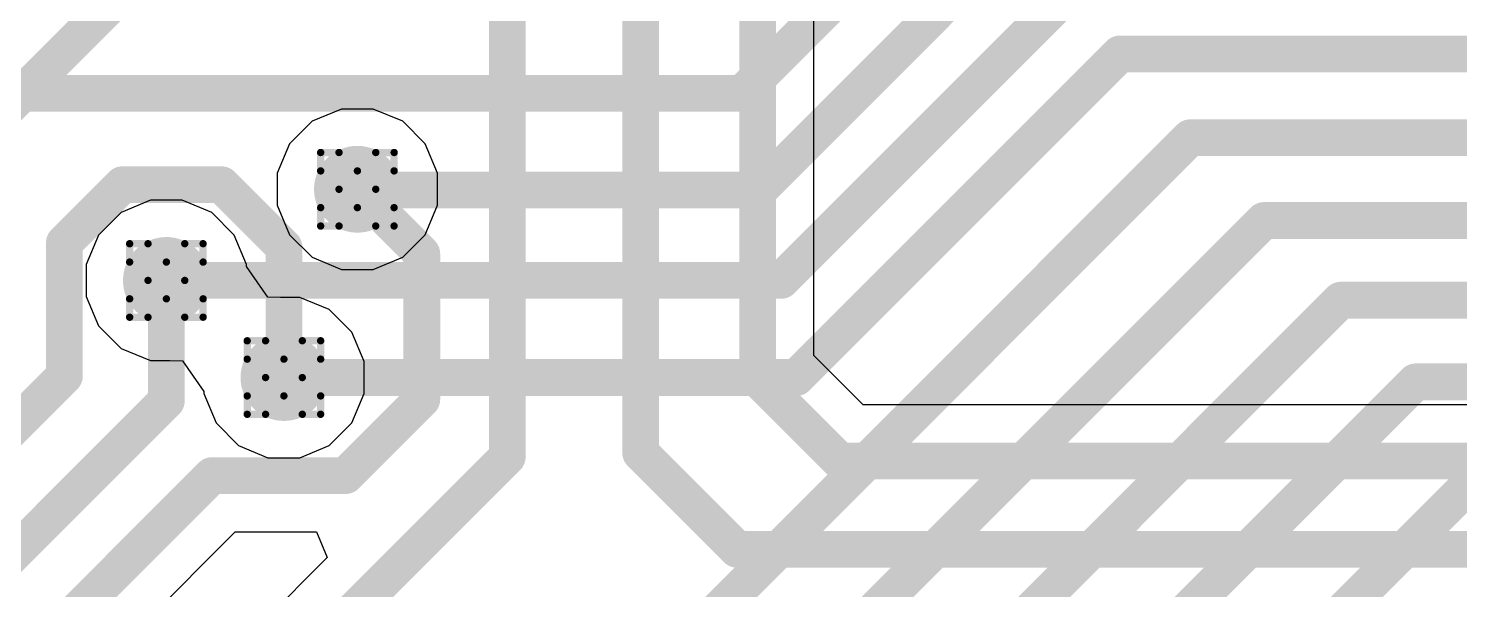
# Model space of a CAD drawing. Header units: inches. Extents: x -11 to 5379, y 0 to 5429.
# Drawn here: x 172.78 to 182.68, y 56.32 to 60.2 of the extents above; entities that cross this region are included whole.
import ezdxf

# ---------------------------------------------------------------- set-up
doc = ezdxf.new("R2010")
doc.units = ezdxf.units.IN
for name, color, linetype in [('Bottom Layer', 5, 'Continuous'), ('Drill Drawing', 1, 'Continuous'), ('GND', 16, 'Continuous'), ('PWR', 76, 'Continuous'), ('Top Layer', 1, 'Continuous'), ('Via Holes', 16, 'Continuous')]:
    doc.layers.add(name, color=color, linetype=linetype)

msp = doc.modelspace()

# ---------------------------------------------------------------- hatches: boundary and pattern name
at = {"layer": 'Bottom Layer'}
h = msp.add_hatch(color=5, dxfattribs=at)
edge = h.paths.add_edge_path()
edge.add_arc((175.0568, 59.0862), 0.3, 0, 360)
h = msp.add_hatch(color=5, dxfattribs=at)
edge = h.paths.add_edge_path()
edge.add_arc((173.736, 58.456), 0.3, 0, 360)
h = msp.add_hatch(color=5, dxfattribs=at)
edge = h.paths.add_edge_path()
edge.add_arc((174.5488, 57.785), 0.3, 0, 360)
at = {"layer": 'GND'}
h = msp.add_hatch(color=16, dxfattribs=at)
edge = h.paths.add_edge_path()
edge.add_arc((175.0568, 59.0862), 0.3, 0, 360)
h = msp.add_hatch(color=16, dxfattribs=at)
edge = h.paths.add_edge_path()
edge.add_arc((173.736, 58.456), 0.3, 0, 360)
h = msp.add_hatch(color=16, dxfattribs=at)
edge = h.paths.add_edge_path()
edge.add_arc((174.5488, 57.785), 0.3, 0, 360)
at = {"layer": 'PWR'}
h = msp.add_hatch(color=76, dxfattribs=at)
edge = h.paths.add_edge_path()
edge.add_arc((175.0568, 59.0862), 0.3, 0, 360)
h = msp.add_hatch(color=76, dxfattribs=at)
edge = h.paths.add_edge_path()
edge.add_arc((173.736, 58.456), 0.3, 0, 360)
h = msp.add_hatch(color=76, dxfattribs=at)
edge = h.paths.add_edge_path()
edge.add_arc((174.5488, 57.785), 0.3, 0, 360)
at = {"layer": 'Top Layer'}
h = msp.add_hatch(color=1, dxfattribs=at)
edge = h.paths.add_edge_path()
edge.add_arc((175.0568, 59.0862), 0.3, 0, 360)
h = msp.add_hatch(color=1, dxfattribs=at)
edge = h.paths.add_edge_path()
edge.add_arc((173.736, 58.456), 0.3, 0, 360)
h = msp.add_hatch(color=1, dxfattribs=at)
edge = h.paths.add_edge_path()
edge.add_arc((174.5488, 57.785), 0.3, 0, 360)
at = {"layer": 'Via Holes'}
h = msp.add_hatch(color=7, dxfattribs=at)
edge = h.paths.add_edge_path()
edge.add_arc((175.0568, 59.0862), 0.15, 0, 360)
h = msp.add_hatch(color=7, dxfattribs=at)
edge = h.paths.add_edge_path()
edge.add_arc((173.736, 58.456), 0.15, 0, 360)
h = msp.add_hatch(color=7, dxfattribs=at)
edge = h.paths.add_edge_path()
edge.add_arc((174.5488, 57.785), 0.15, 0, 360)

# ---------------------------------------------------------------- linework, layer by layer
at = {"layer": 'Bottom Layer'}
for p, q in [((178.2123, 57.938), (178.2123, 60.4268)), ((178.5543, 57.5959), (178.2123, 57.938)), ((184.3115, 57.5959), (178.5543, 57.5959)), ((169.6619, 52.1684), (174.2125, 56.719)), ((174.2125, 56.719), (174.7748, 56.719)), ((174.7748, 56.719), (174.8484, 56.5412)), ((174.8484, 56.5412), (168.9662, 50.659))]:
    msp.add_line(p, q, dxfattribs=at)
for points in [[(169.8397, 56.8499, 0.254, 0.254, 0), (174.879, 61.8892, 0.254, 0.254, 0)], [(176.0932, 57.2365, 0.254, 0.254, 0), (176.0932, 61.4778, 0.254, 0.254, 0)], [(177.0159, 57.2642, 0.254, 0.254, 0), (177.0159, 61.1779, 0.254, 0.254, 0)], [(177.8238, 57.7771, 0.254, 0.254, 0), (177.8238, 60.8218, 0.254, 0.254, 0)], [(173.0309, 58.7169, 0.254, 0.254, 0), (173.4316, 59.1176, 0.254, 0.254, 0)], [(173.4316, 59.1176, 0.254, 0.254, 0), (174.1178, 59.1176, 0.254, 0.254, 0)], [(174.1178, 59.1176, 0.254, 0.254, 0), (174.5488, 58.6866, 0.254, 0.254, 0)], [(175.0568, 59.0862, 0.254, 0.254, 0), (175.5022, 58.6407, 0.254, 0.254, 0)], [(173.0309, 57.7952, 0.254, 0.254, 0), (173.0309, 58.7169, 0.254, 0.254, 0)], [(174.5488, 57.785, 0.254, 0.254, 0), (174.5488, 58.6866, 0.254, 0.254, 0)], [(175.5022, 57.6335, 0.254, 0.254, 0), (175.5022, 58.6407, 0.254, 0.254, 0)], [(173.736, 57.6238, 0.254, 0.254, 0), (173.736, 58.456, 0.254, 0.254, 0)], [(168.8139, 53.5783, 0.254, 0.254, 0), (173.0309, 57.7952, 0.254, 0.254, 0)], [(177.8238, 57.7771, 0.254, 0.254, 0), (178.3934, 57.2075, 0.254, 0.254, 0)], [(169.1333, 53.0212, 0.254, 0.254, 0), (173.736, 57.6238, 0.254, 0.254, 0)], [(174.9761, 57.1075, 0.254, 0.254, 0), (175.5022, 57.6335, 0.254, 0.254, 0)], [(177.0159, 57.2642, 0.254, 0.254, 0), (177.6826, 56.5975, 0.254, 0.254, 0)], [(157.8845, 39.0279, 0.254, 0.254, 0), (176.0932, 57.2365, 0.254, 0.254, 0)], [(178.3934, 57.2075, 0.254, 0.254, 0), (184.3115, 57.2075, 0.254, 0.254, 0)], [(169.3872, 52.4431, 0.254, 0.254, 0), (174.0516, 57.1075, 0.254, 0.254, 0)], [(174.0516, 57.1075, 0.254, 0.254, 0), (174.9761, 57.1075, 0.254, 0.254, 0)], [(177.6826, 56.5975, 0.254, 0.254, 0), (184.0607, 56.5975, 0.254, 0.254, 0)]]:
    msp.add_lwpolyline(points, format="xyseb", dxfattribs=at)
for points in [[(173.3681, 59.1176, 0.127, 0.127, 1), (173.4951, 59.1176, 0.127, 0.127, 1)], [(173.3681, 59.1176, 0.127, 0.127, 1), (173.4951, 59.1176, 0.127, 0.127, 1)], [(174.0543, 59.1176, 0.127, 0.127, 1), (174.1813, 59.1176, 0.127, 0.127, 1)], [(174.0543, 59.1176, 0.127, 0.127, 1), (174.1813, 59.1176, 0.127, 0.127, 1)], [(174.9933, 59.0862, 0.127, 0.127, 1), (175.1203, 59.0862, 0.127, 0.127, 1)], [(172.9674, 58.7169, 0.127, 0.127, 1), (173.0944, 58.7169, 0.127, 0.127, 1)], [(172.9674, 58.7169, 0.127, 0.127, 1), (173.0944, 58.7169, 0.127, 0.127, 1)], [(174.4853, 58.6866, 0.127, 0.127, 1), (174.6123, 58.6866, 0.127, 0.127, 1)], [(174.4853, 58.6866, 0.127, 0.127, 1), (174.6123, 58.6866, 0.127, 0.127, 1)], [(175.4387, 58.6407, 0.127, 0.127, 1), (175.5657, 58.6407, 0.127, 0.127, 1)], [(175.4387, 58.6407, 0.127, 0.127, 1), (175.5657, 58.6407, 0.127, 0.127, 1)], [(173.6725, 58.456, 0.127, 0.127, 1), (173.7995, 58.456, 0.127, 0.127, 1)], [(172.9674, 57.7952, 0.127, 0.127, 1), (173.0944, 57.7952, 0.127, 0.127, 1)], [(172.9674, 57.7952, 0.127, 0.127, 1), (173.0944, 57.7952, 0.127, 0.127, 1)], [(174.4853, 57.785, 0.127, 0.127, 1), (174.6123, 57.785, 0.127, 0.127, 1)], [(177.7603, 57.7771, 0.127, 0.127, 1), (177.8873, 57.7771, 0.127, 0.127, 1)], [(177.7603, 57.7771, 0.127, 0.127, 1), (177.8873, 57.7771, 0.127, 0.127, 1)], [(173.6725, 57.6238, 0.127, 0.127, 1), (173.7995, 57.6238, 0.127, 0.127, 1)], [(173.6725, 57.6238, 0.127, 0.127, 1), (173.7995, 57.6238, 0.127, 0.127, 1)], [(175.4387, 57.6335, 0.127, 0.127, 1), (175.5657, 57.6335, 0.127, 0.127, 1)], [(175.4387, 57.6335, 0.127, 0.127, 1), (175.5657, 57.6335, 0.127, 0.127, 1)], [(176.9524, 57.2642, 0.127, 0.127, 1), (177.0794, 57.2642, 0.127, 0.127, 1)], [(176.9524, 57.2642, 0.127, 0.127, 1), (177.0794, 57.2642, 0.127, 0.127, 1)], [(176.0297, 57.2365, 0.127, 0.127, 1), (176.1567, 57.2365, 0.127, 0.127, 1)], [(176.0297, 57.2365, 0.127, 0.127, 1), (176.1567, 57.2365, 0.127, 0.127, 1)], [(178.3299, 57.2075, 0.127, 0.127, 1), (178.4569, 57.2075, 0.127, 0.127, 1)], [(178.3299, 57.2075, 0.127, 0.127, 1), (178.4569, 57.2075, 0.127, 0.127, 1)], [(173.9881, 57.1075, 0.127, 0.127, 1), (174.1151, 57.1075, 0.127, 0.127, 1)], [(173.9881, 57.1075, 0.127, 0.127, 1), (174.1151, 57.1075, 0.127, 0.127, 1)], [(174.9126, 57.1075, 0.127, 0.127, 1), (175.0396, 57.1075, 0.127, 0.127, 1)], [(174.9126, 57.1075, 0.127, 0.127, 1), (175.0396, 57.1075, 0.127, 0.127, 1)], [(177.6191, 56.5975, 0.127, 0.127, 1), (177.7461, 56.5975, 0.127, 0.127, 1)], [(177.6191, 56.5975, 0.127, 0.127, 1), (177.7461, 56.5975, 0.127, 0.127, 1)]]:
    msp.add_lwpolyline(points, format="xyseb", close=True, dxfattribs=at)
at = {"layer": 'Drill Drawing'}
for points in [[(174.8028, 59.2132, 0.0508, 0.0508, 0), (174.8028, 59.3402, 0.0508, 0.0508, 0)], [(174.8028, 59.3402, 0.0508, 0.0508, 0), (174.9298, 59.3402, 0.0508, 0.0508, 0)], [(174.9298, 59.3402, 0.0508, 0.0508, 0), (175.0568, 59.2132, 0.0508, 0.0508, 0)], [(175.0568, 59.2132, 0.0508, 0.0508, 0), (175.1838, 59.3402, 0.0508, 0.0508, 0)], [(175.1838, 59.3402, 0.0508, 0.0508, 0), (175.3108, 59.3402, 0.0508, 0.0508, 0)], [(175.3108, 59.2132, 0.0508, 0.0508, 0), (175.3108, 59.3402, 0.0508, 0.0508, 0)], [(174.8028, 59.2132, 0.0508, 0.0508, 0), (174.9298, 59.0862, 0.0508, 0.0508, 0)], [(175.1838, 59.0862, 0.0508, 0.0508, 0), (175.3108, 59.2132, 0.0508, 0.0508, 0)], [(174.8028, 58.9592, 0.0508, 0.0508, 0), (174.9298, 59.0862, 0.0508, 0.0508, 0)], [(175.1838, 59.0862, 0.0508, 0.0508, 0), (175.3108, 58.9592, 0.0508, 0.0508, 0)], [(174.8028, 58.8322, 0.0508, 0.0508, 0), (174.8028, 58.9592, 0.0508, 0.0508, 0)], [(174.9298, 58.8322, 0.0508, 0.0508, 0), (175.0568, 58.9592, 0.0508, 0.0508, 0)], [(175.0568, 58.9592, 0.0508, 0.0508, 0), (175.1838, 58.8322, 0.0508, 0.0508, 0)], [(175.3108, 58.8322, 0.0508, 0.0508, 0), (175.3108, 58.9592, 0.0508, 0.0508, 0)], [(174.8028, 58.8322, 0.0508, 0.0508, 0), (174.9298, 58.8322, 0.0508, 0.0508, 0)], [(175.1838, 58.8322, 0.0508, 0.0508, 0), (175.3108, 58.8322, 0.0508, 0.0508, 0)], [(173.482, 58.583, 0.0508, 0.0508, 0), (173.482, 58.71, 0.0508, 0.0508, 0)], [(173.482, 58.71, 0.0508, 0.0508, 0), (173.609, 58.71, 0.0508, 0.0508, 0)], [(173.609, 58.71, 0.0508, 0.0508, 0), (173.736, 58.583, 0.0508, 0.0508, 0)], [(173.736, 58.583, 0.0508, 0.0508, 0), (173.863, 58.71, 0.0508, 0.0508, 0)], [(173.863, 58.71, 0.0508, 0.0508, 0), (173.99, 58.71, 0.0508, 0.0508, 0)], [(173.99, 58.583, 0.0508, 0.0508, 0), (173.99, 58.71, 0.0508, 0.0508, 0)], [(173.482, 58.583, 0.0508, 0.0508, 0), (173.609, 58.456, 0.0508, 0.0508, 0)], [(173.863, 58.456, 0.0508, 0.0508, 0), (173.99, 58.583, 0.0508, 0.0508, 0)], [(173.482, 58.329, 0.0508, 0.0508, 0), (173.609, 58.456, 0.0508, 0.0508, 0)], [(173.863, 58.456, 0.0508, 0.0508, 0), (173.99, 58.329, 0.0508, 0.0508, 0)], [(173.482, 58.202, 0.0508, 0.0508, 0), (173.482, 58.329, 0.0508, 0.0508, 0)], [(173.609, 58.202, 0.0508, 0.0508, 0), (173.736, 58.329, 0.0508, 0.0508, 0)], [(173.736, 58.329, 0.0508, 0.0508, 0), (173.863, 58.202, 0.0508, 0.0508, 0)], [(173.99, 58.202, 0.0508, 0.0508, 0), (173.99, 58.329, 0.0508, 0.0508, 0)], [(173.482, 58.202, 0.0508, 0.0508, 0), (173.609, 58.202, 0.0508, 0.0508, 0)], [(173.863, 58.202, 0.0508, 0.0508, 0), (173.99, 58.202, 0.0508, 0.0508, 0)], [(174.2948, 57.912, 0.0508, 0.0508, 0), (174.2948, 58.039, 0.0508, 0.0508, 0)], [(174.2948, 58.039, 0.0508, 0.0508, 0), (174.4218, 58.039, 0.0508, 0.0508, 0)], [(174.4218, 58.039, 0.0508, 0.0508, 0), (174.5488, 57.912, 0.0508, 0.0508, 0)], [(174.5488, 57.912, 0.0508, 0.0508, 0), (174.6758, 58.039, 0.0508, 0.0508, 0)], [(174.6758, 58.039, 0.0508, 0.0508, 0), (174.8028, 58.039, 0.0508, 0.0508, 0)], [(174.8028, 57.912, 0.0508, 0.0508, 0), (174.8028, 58.039, 0.0508, 0.0508, 0)], [(174.2948, 57.912, 0.0508, 0.0508, 0), (174.4218, 57.785, 0.0508, 0.0508, 0)], [(174.6758, 57.785, 0.0508, 0.0508, 0), (174.8028, 57.912, 0.0508, 0.0508, 0)], [(174.2948, 57.658, 0.0508, 0.0508, 0), (174.4218, 57.785, 0.0508, 0.0508, 0)], [(174.6758, 57.785, 0.0508, 0.0508, 0), (174.8028, 57.658, 0.0508, 0.0508, 0)], [(174.2948, 57.531, 0.0508, 0.0508, 0), (174.2948, 57.658, 0.0508, 0.0508, 0)], [(174.4218, 57.531, 0.0508, 0.0508, 0), (174.5488, 57.658, 0.0508, 0.0508, 0)], [(174.5488, 57.658, 0.0508, 0.0508, 0), (174.6758, 57.531, 0.0508, 0.0508, 0)], [(174.8028, 57.531, 0.0508, 0.0508, 0), (174.8028, 57.658, 0.0508, 0.0508, 0)], [(174.2948, 57.531, 0.0508, 0.0508, 0), (174.4218, 57.531, 0.0508, 0.0508, 0)], [(174.6758, 57.531, 0.0508, 0.0508, 0), (174.8028, 57.531, 0.0508, 0.0508, 0)]]:
    msp.add_lwpolyline(points, format="xyseb", dxfattribs=at)
for points in [[(174.7901, 59.3402, 0.0254, 0.0254, 1), (174.8155, 59.3402, 0.0254, 0.0254, 1)], [(174.7901, 59.3402, 0.0254, 0.0254, 1), (174.8155, 59.3402, 0.0254, 0.0254, 1)], [(174.9171, 59.3402, 0.0254, 0.0254, 1), (174.9425, 59.3402, 0.0254, 0.0254, 1)], [(174.9171, 59.3402, 0.0254, 0.0254, 1), (174.9425, 59.3402, 0.0254, 0.0254, 1)], [(175.1711, 59.3402, 0.0254, 0.0254, 1), (175.1965, 59.3402, 0.0254, 0.0254, 1)], [(175.1711, 59.3402, 0.0254, 0.0254, 1), (175.1965, 59.3402, 0.0254, 0.0254, 1)], [(175.2981, 59.3402, 0.0254, 0.0254, 1), (175.3235, 59.3402, 0.0254, 0.0254, 1)], [(175.2981, 59.3402, 0.0254, 0.0254, 1), (175.3235, 59.3402, 0.0254, 0.0254, 1)], [(174.7901, 59.2132, 0.0254, 0.0254, 1), (174.8155, 59.2132, 0.0254, 0.0254, 1)], [(174.7901, 59.2132, 0.0254, 0.0254, 1), (174.8155, 59.2132, 0.0254, 0.0254, 1)], [(175.0441, 59.2132, 0.0254, 0.0254, 1), (175.0695, 59.2132, 0.0254, 0.0254, 1)], [(175.0441, 59.2132, 0.0254, 0.0254, 1), (175.0695, 59.2132, 0.0254, 0.0254, 1)], [(175.2981, 59.2132, 0.0254, 0.0254, 1), (175.3235, 59.2132, 0.0254, 0.0254, 1)], [(175.2981, 59.2132, 0.0254, 0.0254, 1), (175.3235, 59.2132, 0.0254, 0.0254, 1)], [(174.9171, 59.0862, 0.0254, 0.0254, 1), (174.9425, 59.0862, 0.0254, 0.0254, 1)], [(174.9171, 59.0862, 0.0254, 0.0254, 1), (174.9425, 59.0862, 0.0254, 0.0254, 1)], [(175.1711, 59.0862, 0.0254, 0.0254, 1), (175.1965, 59.0862, 0.0254, 0.0254, 1)], [(175.1711, 59.0862, 0.0254, 0.0254, 1), (175.1965, 59.0862, 0.0254, 0.0254, 1)], [(174.7901, 58.9592, 0.0254, 0.0254, 1), (174.8155, 58.9592, 0.0254, 0.0254, 1)], [(174.7901, 58.9592, 0.0254, 0.0254, 1), (174.8155, 58.9592, 0.0254, 0.0254, 1)], [(175.0441, 58.9592, 0.0254, 0.0254, 1), (175.0695, 58.9592, 0.0254, 0.0254, 1)], [(175.0441, 58.9592, 0.0254, 0.0254, 1), (175.0695, 58.9592, 0.0254, 0.0254, 1)], [(175.2981, 58.9592, 0.0254, 0.0254, 1), (175.3235, 58.9592, 0.0254, 0.0254, 1)], [(175.2981, 58.9592, 0.0254, 0.0254, 1), (175.3235, 58.9592, 0.0254, 0.0254, 1)], [(174.7901, 58.8322, 0.0254, 0.0254, 1), (174.8155, 58.8322, 0.0254, 0.0254, 1)], [(174.7901, 58.8322, 0.0254, 0.0254, 1), (174.8155, 58.8322, 0.0254, 0.0254, 1)], [(174.9171, 58.8322, 0.0254, 0.0254, 1), (174.9425, 58.8322, 0.0254, 0.0254, 1)], [(174.9171, 58.8322, 0.0254, 0.0254, 1), (174.9425, 58.8322, 0.0254, 0.0254, 1)], [(175.1711, 58.8322, 0.0254, 0.0254, 1), (175.1965, 58.8322, 0.0254, 0.0254, 1)], [(175.1711, 58.8322, 0.0254, 0.0254, 1), (175.1965, 58.8322, 0.0254, 0.0254, 1)], [(175.2981, 58.8322, 0.0254, 0.0254, 1), (175.3235, 58.8322, 0.0254, 0.0254, 1)], [(175.2981, 58.8322, 0.0254, 0.0254, 1), (175.3235, 58.8322, 0.0254, 0.0254, 1)], [(173.4693, 58.71, 0.0254, 0.0254, 1), (173.4947, 58.71, 0.0254, 0.0254, 1)], [(173.4693, 58.71, 0.0254, 0.0254, 1), (173.4947, 58.71, 0.0254, 0.0254, 1)], [(173.5963, 58.71, 0.0254, 0.0254, 1), (173.6217, 58.71, 0.0254, 0.0254, 1)], [(173.5963, 58.71, 0.0254, 0.0254, 1), (173.6217, 58.71, 0.0254, 0.0254, 1)], [(173.8503, 58.71, 0.0254, 0.0254, 1), (173.8757, 58.71, 0.0254, 0.0254, 1)], [(173.8503, 58.71, 0.0254, 0.0254, 1), (173.8757, 58.71, 0.0254, 0.0254, 1)], [(173.9773, 58.71, 0.0254, 0.0254, 1), (174.0027, 58.71, 0.0254, 0.0254, 1)], [(173.9773, 58.71, 0.0254, 0.0254, 1), (174.0027, 58.71, 0.0254, 0.0254, 1)], [(173.4693, 58.583, 0.0254, 0.0254, 1), (173.4947, 58.583, 0.0254, 0.0254, 1)], [(173.4693, 58.583, 0.0254, 0.0254, 1), (173.4947, 58.583, 0.0254, 0.0254, 1)], [(173.7233, 58.583, 0.0254, 0.0254, 1), (173.7487, 58.583, 0.0254, 0.0254, 1)], [(173.7233, 58.583, 0.0254, 0.0254, 1), (173.7487, 58.583, 0.0254, 0.0254, 1)], [(173.9773, 58.583, 0.0254, 0.0254, 1), (174.0027, 58.583, 0.0254, 0.0254, 1)], [(173.9773, 58.583, 0.0254, 0.0254, 1), (174.0027, 58.583, 0.0254, 0.0254, 1)], [(173.5963, 58.456, 0.0254, 0.0254, 1), (173.6217, 58.456, 0.0254, 0.0254, 1)], [(173.5963, 58.456, 0.0254, 0.0254, 1), (173.6217, 58.456, 0.0254, 0.0254, 1)], [(173.8503, 58.456, 0.0254, 0.0254, 1), (173.8757, 58.456, 0.0254, 0.0254, 1)], [(173.8503, 58.456, 0.0254, 0.0254, 1), (173.8757, 58.456, 0.0254, 0.0254, 1)], [(173.4693, 58.329, 0.0254, 0.0254, 1), (173.4947, 58.329, 0.0254, 0.0254, 1)], [(173.4693, 58.329, 0.0254, 0.0254, 1), (173.4947, 58.329, 0.0254, 0.0254, 1)], [(173.7233, 58.329, 0.0254, 0.0254, 1), (173.7487, 58.329, 0.0254, 0.0254, 1)], [(173.7233, 58.329, 0.0254, 0.0254, 1), (173.7487, 58.329, 0.0254, 0.0254, 1)], [(173.9773, 58.329, 0.0254, 0.0254, 1), (174.0027, 58.329, 0.0254, 0.0254, 1)], [(173.9773, 58.329, 0.0254, 0.0254, 1), (174.0027, 58.329, 0.0254, 0.0254, 1)], [(173.4693, 58.202, 0.0254, 0.0254, 1), (173.4947, 58.202, 0.0254, 0.0254, 1)], [(173.4693, 58.202, 0.0254, 0.0254, 1), (173.4947, 58.202, 0.0254, 0.0254, 1)], [(173.5963, 58.202, 0.0254, 0.0254, 1), (173.6217, 58.202, 0.0254, 0.0254, 1)], [(173.5963, 58.202, 0.0254, 0.0254, 1), (173.6217, 58.202, 0.0254, 0.0254, 1)], [(173.8503, 58.202, 0.0254, 0.0254, 1), (173.8757, 58.202, 0.0254, 0.0254, 1)], [(173.8503, 58.202, 0.0254, 0.0254, 1), (173.8757, 58.202, 0.0254, 0.0254, 1)], [(173.9773, 58.202, 0.0254, 0.0254, 1), (174.0027, 58.202, 0.0254, 0.0254, 1)], [(173.9773, 58.202, 0.0254, 0.0254, 1), (174.0027, 58.202, 0.0254, 0.0254, 1)], [(174.2821, 58.039, 0.0254, 0.0254, 1), (174.3075, 58.039, 0.0254, 0.0254, 1)], [(174.2821, 58.039, 0.0254, 0.0254, 1), (174.3075, 58.039, 0.0254, 0.0254, 1)], [(174.4091, 58.039, 0.0254, 0.0254, 1), (174.4345, 58.039, 0.0254, 0.0254, 1)], [(174.4091, 58.039, 0.0254, 0.0254, 1), (174.4345, 58.039, 0.0254, 0.0254, 1)], [(174.6631, 58.039, 0.0254, 0.0254, 1), (174.6885, 58.039, 0.0254, 0.0254, 1)], [(174.6631, 58.039, 0.0254, 0.0254, 1), (174.6885, 58.039, 0.0254, 0.0254, 1)], [(174.7901, 58.039, 0.0254, 0.0254, 1), (174.8155, 58.039, 0.0254, 0.0254, 1)], [(174.7901, 58.039, 0.0254, 0.0254, 1), (174.8155, 58.039, 0.0254, 0.0254, 1)], [(174.2821, 57.912, 0.0254, 0.0254, 1), (174.3075, 57.912, 0.0254, 0.0254, 1)], [(174.2821, 57.912, 0.0254, 0.0254, 1), (174.3075, 57.912, 0.0254, 0.0254, 1)], [(174.5361, 57.912, 0.0254, 0.0254, 1), (174.5615, 57.912, 0.0254, 0.0254, 1)], [(174.5361, 57.912, 0.0254, 0.0254, 1), (174.5615, 57.912, 0.0254, 0.0254, 1)], [(174.7901, 57.912, 0.0254, 0.0254, 1), (174.8155, 57.912, 0.0254, 0.0254, 1)], [(174.7901, 57.912, 0.0254, 0.0254, 1), (174.8155, 57.912, 0.0254, 0.0254, 1)], [(174.4091, 57.785, 0.0254, 0.0254, 1), (174.4345, 57.785, 0.0254, 0.0254, 1)], [(174.4091, 57.785, 0.0254, 0.0254, 1), (174.4345, 57.785, 0.0254, 0.0254, 1)], [(174.6631, 57.785, 0.0254, 0.0254, 1), (174.6885, 57.785, 0.0254, 0.0254, 1)], [(174.6631, 57.785, 0.0254, 0.0254, 1), (174.6885, 57.785, 0.0254, 0.0254, 1)], [(174.2821, 57.658, 0.0254, 0.0254, 1), (174.3075, 57.658, 0.0254, 0.0254, 1)], [(174.2821, 57.658, 0.0254, 0.0254, 1), (174.3075, 57.658, 0.0254, 0.0254, 1)], [(174.5361, 57.658, 0.0254, 0.0254, 1), (174.5615, 57.658, 0.0254, 0.0254, 1)], [(174.5361, 57.658, 0.0254, 0.0254, 1), (174.5615, 57.658, 0.0254, 0.0254, 1)], [(174.7901, 57.658, 0.0254, 0.0254, 1), (174.8155, 57.658, 0.0254, 0.0254, 1)], [(174.7901, 57.658, 0.0254, 0.0254, 1), (174.8155, 57.658, 0.0254, 0.0254, 1)], [(174.2821, 57.531, 0.0254, 0.0254, 1), (174.3075, 57.531, 0.0254, 0.0254, 1)], [(174.2821, 57.531, 0.0254, 0.0254, 1), (174.3075, 57.531, 0.0254, 0.0254, 1)], [(174.4091, 57.531, 0.0254, 0.0254, 1), (174.4345, 57.531, 0.0254, 0.0254, 1)], [(174.4091, 57.531, 0.0254, 0.0254, 1), (174.4345, 57.531, 0.0254, 0.0254, 1)], [(174.6631, 57.531, 0.0254, 0.0254, 1), (174.6885, 57.531, 0.0254, 0.0254, 1)], [(174.6631, 57.531, 0.0254, 0.0254, 1), (174.6885, 57.531, 0.0254, 0.0254, 1)], [(174.7901, 57.531, 0.0254, 0.0254, 1), (174.8155, 57.531, 0.0254, 0.0254, 1)], [(174.7901, 57.531, 0.0254, 0.0254, 1), (174.8155, 57.531, 0.0254, 0.0254, 1)]]:
    msp.add_lwpolyline(points, format="xyseb", close=True, dxfattribs=at)
at = {"layer": 'GND'}
for p, q in [((174.9466, 59.6402), (174.743, 59.5558)), ((175.167, 59.6402), (174.9466, 59.6402)), ((175.3706, 59.5558), (175.167, 59.6402)), ((174.743, 59.5558), (174.5871, 59.4)), ((175.5265, 59.4), (175.3706, 59.5558)), ((174.5871, 59.4), (174.5028, 59.1964)), ((175.6108, 59.1964), (175.5265, 59.4)), ((174.5028, 59.1964), (174.5028, 58.976)), ((175.6108, 58.976), (175.6108, 59.1964)), ((173.6258, 59.01), (173.4222, 58.9256)), ((173.8462, 59.01), (173.6258, 59.01)), ((174.0498, 58.9256), (173.8462, 59.01)), ((174.5028, 58.976), (174.5871, 58.7724)), ((175.5265, 58.7724), (175.6108, 58.976)), ((173.4222, 58.9256), (173.2663, 58.7698)), ((174.2057, 58.7698), (174.0498, 58.9256)), ((173.2663, 58.7698), (173.182, 58.5662)), ((174.29, 58.5662), (174.2057, 58.7698)), ((174.5871, 58.7724), (174.743, 58.6165)), ((175.3706, 58.6165), (175.5265, 58.7724)), ((174.743, 58.6165), (174.9466, 58.5322)), ((175.167, 58.5322), (175.3706, 58.6165)), ((173.182, 58.5662), (173.182, 58.3458)), ((174.29, 58.5524), (174.29, 58.5662)), ((174.4368, 58.3415), (174.29, 58.5524)), ((174.9466, 58.5322), (175.167, 58.5322)), ((173.182, 58.3458), (173.2663, 58.1422)), ((174.5247, 58.339), (174.4368, 58.3415)), ((174.659, 58.339), (174.5247, 58.339)), ((174.8626, 58.2547), (174.659, 58.339)), ((175.0185, 58.0988), (174.8626, 58.2547)), ((173.2663, 58.1422), (173.4222, 57.9863)), ((175.1028, 57.8952), (175.0185, 58.0988)), ((173.4222, 57.9863), (173.6258, 57.902)), ((173.6258, 57.902), (173.7601, 57.902)), ((173.7601, 57.902), (173.848, 57.8994)), ((173.848, 57.8994), (173.9948, 57.6886)), ((175.1028, 57.6748), (175.1028, 57.8952)), ((173.9948, 57.6886), (173.9948, 57.6748)), ((173.9948, 57.6748), (174.0791, 57.4712)), ((175.0185, 57.4712), (175.1028, 57.6748)), ((174.0791, 57.4712), (174.235, 57.3153)), ((174.8626, 57.3153), (175.0185, 57.4712)), ((174.235, 57.3153), (174.4386, 57.231)), ((174.659, 57.231), (174.8626, 57.3153)), ((174.4386, 57.231), (174.659, 57.231))]:
    msp.add_line(p, q, dxfattribs=at)
at = {"layer": 'PWR'}
for p, q in [((174.9466, 59.6402), (174.743, 59.5558)), ((175.167, 59.6402), (174.9466, 59.6402)), ((175.3706, 59.5558), (175.167, 59.6402)), ((174.743, 59.5558), (174.5871, 59.4)), ((175.5265, 59.4), (175.3706, 59.5558)), ((174.5871, 59.4), (174.5028, 59.1964)), ((175.6108, 59.1964), (175.5265, 59.4)), ((174.5028, 59.1964), (174.5028, 58.976)), ((175.6108, 58.976), (175.6108, 59.1964)), ((173.6258, 59.01), (173.4222, 58.9256)), ((173.8462, 59.01), (173.6258, 59.01)), ((174.0498, 58.9256), (173.8462, 59.01)), ((174.5028, 58.976), (174.5871, 58.7724)), ((175.5265, 58.7724), (175.6108, 58.976)), ((173.4222, 58.9256), (173.2663, 58.7698)), ((174.2057, 58.7698), (174.0498, 58.9256)), ((173.2663, 58.7698), (173.182, 58.5662)), ((174.29, 58.5662), (174.2057, 58.7698)), ((174.5871, 58.7724), (174.743, 58.6165)), ((175.3706, 58.6165), (175.5265, 58.7724)), ((174.743, 58.6165), (174.9466, 58.5322)), ((175.167, 58.5322), (175.3706, 58.6165)), ((173.182, 58.5662), (173.182, 58.3458)), ((174.29, 58.5524), (174.29, 58.5662)), ((174.4368, 58.3415), (174.29, 58.5524)), ((174.9466, 58.5322), (175.167, 58.5322)), ((173.182, 58.3458), (173.2663, 58.1422)), ((174.5247, 58.339), (174.4368, 58.3415)), ((174.659, 58.339), (174.5247, 58.339)), ((174.8626, 58.2547), (174.659, 58.339)), ((175.0185, 58.0988), (174.8626, 58.2547)), ((173.2663, 58.1422), (173.4222, 57.9863)), ((175.1028, 57.8952), (175.0185, 58.0988)), ((173.4222, 57.9863), (173.6258, 57.902)), ((173.6258, 57.902), (173.7601, 57.902)), ((173.7601, 57.902), (173.848, 57.8994)), ((173.848, 57.8994), (173.9948, 57.6886)), ((175.1028, 57.6748), (175.1028, 57.8952)), ((173.9948, 57.6886), (173.9948, 57.6748)), ((173.9948, 57.6748), (174.0791, 57.4712)), ((175.0185, 57.4712), (175.1028, 57.6748)), ((174.0791, 57.4712), (174.235, 57.3153)), ((174.8626, 57.3153), (175.0185, 57.4712)), ((174.235, 57.3153), (174.4386, 57.231)), ((174.659, 57.231), (174.8626, 57.3153)), ((174.4386, 57.231), (174.659, 57.231))]:
    msp.add_line(p, q, dxfattribs=at)
at = {"layer": 'Top Layer'}
for points in [[(177.834, 59.0804, 0.254, 0.254, 0), (179.9332, 61.1796, 0.254, 0.254, 0)], [(177.7186, 59.7499, 0.254, 0.254, 0), (178.4911, 60.5224, 0.254, 0.254, 0)], [(177.9865, 58.456, 0.254, 0.254, 0), (180.1168, 60.5862, 0.254, 0.254, 0)], [(178.0925, 57.785, 0.254, 0.254, 0), (180.329, 60.0215, 0.254, 0.254, 0)], [(180.329, 60.0215, 0.254, 0.254, 0), (199.2084, 60.0215, 0.254, 0.254, 0)], [(171.8359, 59.7499, 0.254, 0.254, 0), (177.7186, 59.7499, 0.254, 0.254, 0)], [(175.6726, 54.2994, 0.254, 0.254, 0), (180.8155, 59.4424, 0.254, 0.254, 0)], [(180.8155, 59.4424, 0.254, 0.254, 0), (214.7373, 59.4424, 0.254, 0.254, 0)], [(175.0568, 59.0862, 0.254, 0.254, 0), (175.0626, 59.0804, 0.254, 0.254, 0)], [(175.0626, 59.0804, 0.254, 0.254, 0), (177.834, 59.0804, 0.254, 0.254, 0)], [(176.7544, 54.2994, 0.254, 0.254, 0), (181.3254, 58.8704, 0.254, 0.254, 0)], [(181.3254, 58.8704, 0.254, 0.254, 0), (227.8089, 58.8704, 0.254, 0.254, 0)], [(173.7424, 58.456, 0.254, 0.254, 0), (177.9865, 58.456, 0.254, 0.254, 0)], [(177.8363, 54.2994, 0.254, 0.254, 0), (181.8568, 58.3199, 0.254, 0.254, 0)], [(181.8568, 58.3199, 0.254, 0.254, 0), (239.6797, 58.3199, 0.254, 0.254, 0)], [(174.5488, 57.785, 0.254, 0.254, 0), (178.0925, 57.785, 0.254, 0.254, 0)], [(178.9181, 54.2994, 0.254, 0.254, 0), (182.3739, 57.7552, 0.254, 0.254, 0)], [(182.3739, 57.7552, 0.254, 0.254, 0), (239.9805, 57.7552, 0.254, 0.254, 0)], [(180, 54.2994, 0.254, 0.254, 0), (182.9124, 57.2118, 0.254, 0.254, 0)]]:
    msp.add_lwpolyline(points, format="xyseb", dxfattribs=at)
for points in [[(180.2655, 60.0215, 0.127, 0.127, 1), (180.3925, 60.0215, 0.127, 0.127, 1)], [(180.2655, 60.0215, 0.127, 0.127, 1), (180.3925, 60.0215, 0.127, 0.127, 1)], [(177.6551, 59.7499, 0.127, 0.127, 1), (177.7821, 59.7499, 0.127, 0.127, 1)], [(177.6551, 59.7499, 0.127, 0.127, 1), (177.7821, 59.7499, 0.127, 0.127, 1)], [(180.752, 59.4424, 0.127, 0.127, 1), (180.879, 59.4424, 0.127, 0.127, 1)], [(180.752, 59.4424, 0.127, 0.127, 1), (180.879, 59.4424, 0.127, 0.127, 1)], [(174.9933, 59.0862, 0.127, 0.127, 1), (175.1203, 59.0862, 0.127, 0.127, 1)], [(174.9991, 59.0804, 0.127, 0.127, 1), (175.1261, 59.0804, 0.127, 0.127, 1)], [(174.9991, 59.0804, 0.127, 0.127, 1), (175.1261, 59.0804, 0.127, 0.127, 1)], [(177.7705, 59.0804, 0.127, 0.127, 1), (177.8975, 59.0804, 0.127, 0.127, 1)], [(177.7705, 59.0804, 0.127, 0.127, 1), (177.8975, 59.0804, 0.127, 0.127, 1)], [(181.2619, 58.8704, 0.127, 0.127, 1), (181.3889, 58.8704, 0.127, 0.127, 1)], [(181.2619, 58.8704, 0.127, 0.127, 1), (181.3889, 58.8704, 0.127, 0.127, 1)], [(173.6789, 58.456, 0.127, 0.127, 1), (173.8059, 58.456, 0.127, 0.127, 1)], [(177.923, 58.456, 0.127, 0.127, 1), (178.05, 58.456, 0.127, 0.127, 1)], [(177.923, 58.456, 0.127, 0.127, 1), (178.05, 58.456, 0.127, 0.127, 1)], [(181.7933, 58.3199, 0.127, 0.127, 1), (181.9203, 58.3199, 0.127, 0.127, 1)], [(181.7933, 58.3199, 0.127, 0.127, 1), (181.9203, 58.3199, 0.127, 0.127, 1)], [(174.4853, 57.785, 0.127, 0.127, 1), (174.6123, 57.785, 0.127, 0.127, 1)], [(178.029, 57.785, 0.127, 0.127, 1), (178.156, 57.785, 0.127, 0.127, 1)], [(178.029, 57.785, 0.127, 0.127, 1), (178.156, 57.785, 0.127, 0.127, 1)], [(182.3104, 57.7552, 0.127, 0.127, 1), (182.4374, 57.7552, 0.127, 0.127, 1)], [(182.3104, 57.7552, 0.127, 0.127, 1), (182.4374, 57.7552, 0.127, 0.127, 1)]]:
    msp.add_lwpolyline(points, format="xyseb", close=True, dxfattribs=at)

doc.saveas('drawing.dxf')
